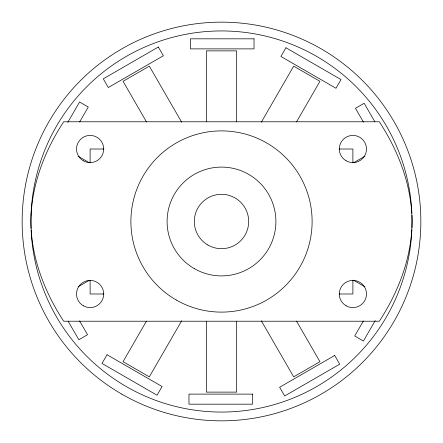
<?xml version="1.0" encoding="UTF-8"?>
<svg xmlns="http://www.w3.org/2000/svg" width="443" height="443" viewBox="0 0 443 443"><rect width="100%" height="100%" fill="white"/><g stroke="black" fill="none" stroke-linecap="round" stroke-linejoin="round"><path stroke-width="0.66" d="M67.812 122.34L79.563 101.99L88.273 107.023L79.635 121.98M146.461 321.136L123.054 361.682L149.324 376.849L181.68 320.798M261.32 122.202L293.676 66.151L319.946 81.318L296.539 121.864M363.365 321.02L354.727 335.977L363.437 341.01L375.188 320.66M78.079 286.793L89.408 280.253M353.592 162.747L364.921 156.207M103.939 149.009L90.112 149.009L90.112 162.819M339.061 149.009L352.888 149.009L352.888 162.819M103.939 293.991L90.112 293.991L90.112 280.181M339.061 293.991L352.888 293.991L352.888 280.181M353.592 280.253L364.921 286.793M78.079 156.207L89.408 162.747M374.889 121.825L364.179 103.274L355.469 108.302L363.415 122.069M181.68 122.202L149.324 66.151L123.054 81.318L146.461 121.864M296.539 321.136L319.946 361.682L293.676 376.849L261.32 320.798M79.585 320.931L87.531 334.698L78.821 339.726L68.111 321.175M236.667 121.792L236.667 50.879L206.333 50.879L206.333 121.792M236.667 321.208L236.667 392.121L206.333 392.121L206.333 321.208M411.946 215.331A190.562 190.562 0 0 1 411.946 227.669M411.868 229.729A190.562 190.562 0 0 1 221.816 412.062A190.562 190.562 0 0 1 31.132 230.382M31.049 228.355A190.562 190.562 0 0 1 213.947 31.088A190.562 190.562 0 0 1 411.868 213.271M31.082 214.894C29.41 252.77 43.181 289.855 63.665 321.219L379.335 321.219C398.628 291.649 411.896 257.145 412.051 221.5C411.896 185.855 398.628 151.351 379.335 121.781L63.665 121.781C45.54 149.54 32.788 181.541 31.082 214.894M107.023 354.727L101.99 363.437L157.049 395.228L162.077 386.517L107.023 354.727M285.951 47.772L280.923 56.482L335.977 88.273L341.01 79.563L285.951 47.772M158.328 47.036L103.274 78.821L108.302 87.531L163.362 55.746L158.328 47.036M334.698 355.469L279.638 387.254L284.672 395.964L339.726 364.179L334.698 355.469M254.027 38.823L190.451 38.823L190.451 48.88L254.027 48.88L254.027 38.823M252.549 394.12L188.973 394.12L188.973 404.177L252.549 404.177L252.549 394.12M121.825 394.143A199.35 199.35 0 0 0 420.85 221.5A199.35 199.35 0 0 0 121.825 48.857A199.35 199.35 0 0 0 121.825 394.143M194.3 268.619A54.406 54.406 0 0 0 275.906 221.5A54.406 54.406 0 0 0 194.3 174.381A54.406 54.406 0 0 0 194.3 268.619M207.905 245.04A27.184 27.184 0 0 0 248.684 221.5A27.184 27.184 0 0 0 207.905 197.96A27.184 27.184 0 0 0 207.905 245.04M176.192 299.972A90.616 90.616 0 0 0 312.116 221.5A90.616 90.616 0 0 0 176.192 143.028A90.616 90.616 0 0 0 176.192 299.972M83.312 160.781A13.595 13.595 0 0 0 103.701 149.009A13.595 13.595 0 0 0 83.312 137.236A13.595 13.595 0 0 0 83.312 160.781M83.312 305.764A13.595 13.595 0 0 0 103.701 293.991A13.595 13.595 0 0 0 83.312 282.219A13.595 13.595 0 0 0 83.312 305.764M346.094 160.781A13.595 13.595 0 0 0 366.483 149.009A13.595 13.595 0 0 0 346.094 137.236A13.595 13.595 0 0 0 346.094 160.781M346.094 305.764A13.595 13.595 0 0 0 366.483 293.991A13.595 13.595 0 0 0 346.094 282.219A13.595 13.595 0 0 0 346.094 305.764"/></g></svg>
